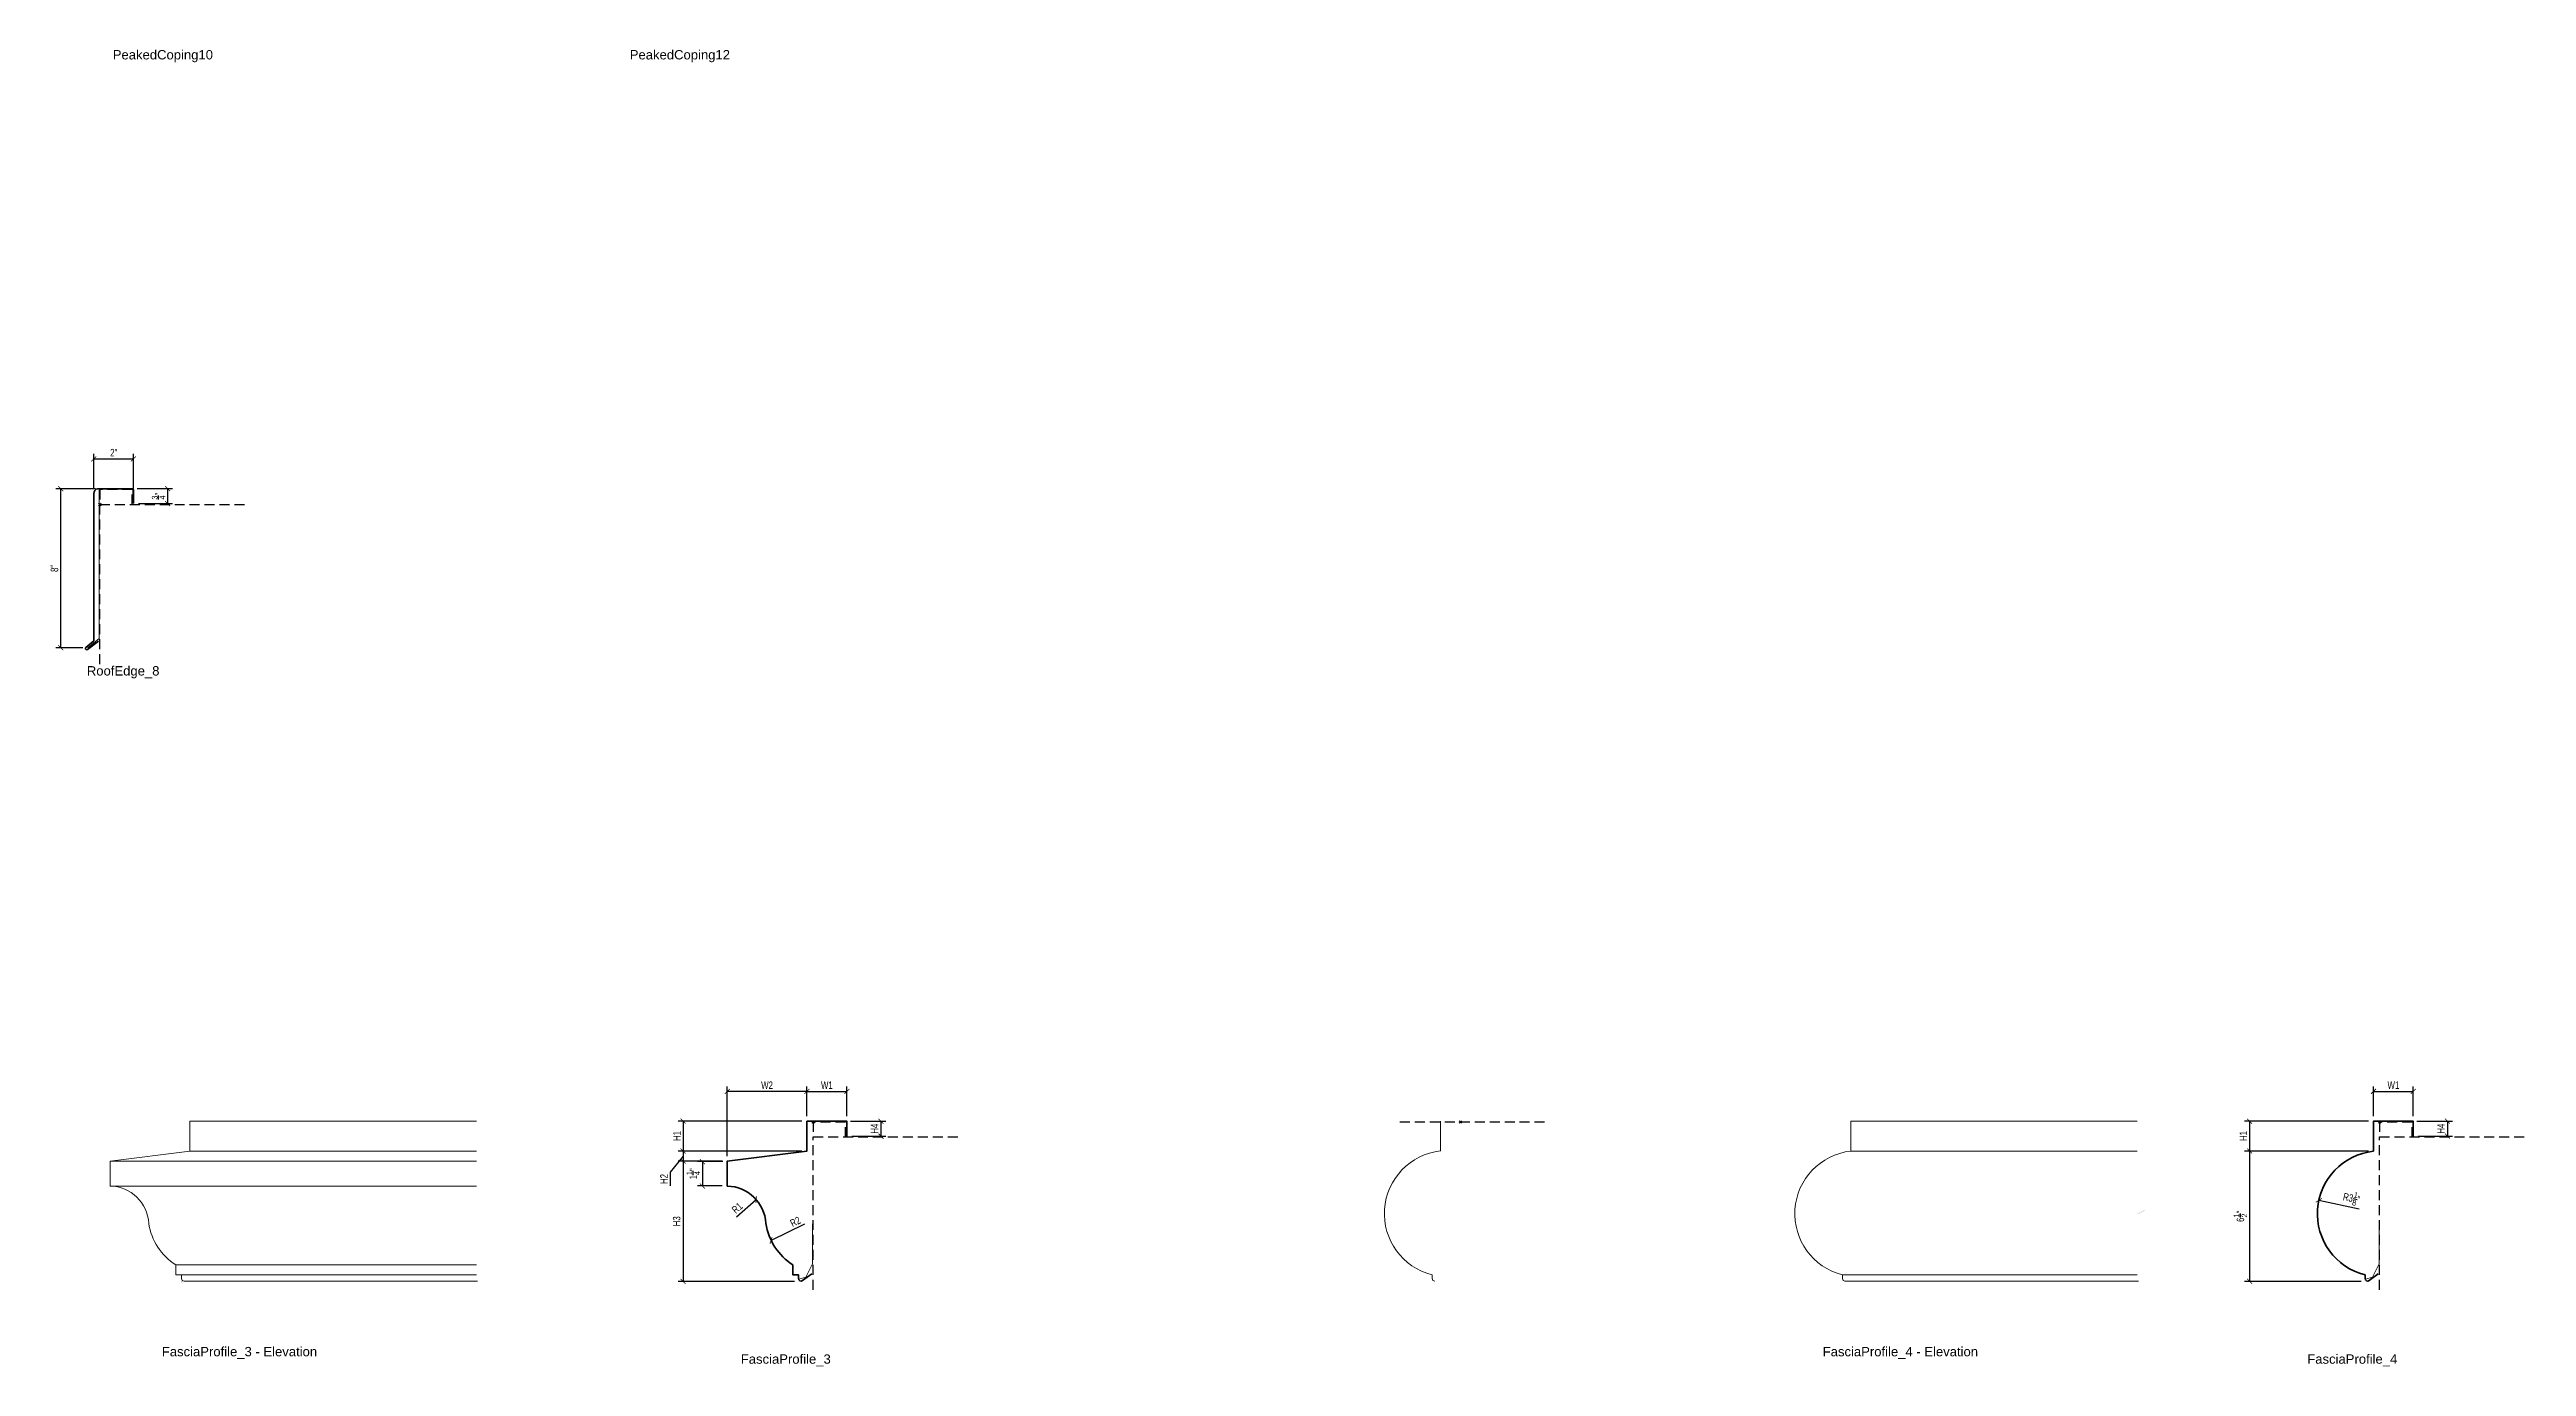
# Model space of a CAD drawing. Header units: inches. Extents: x 1550 to 1938, y 1113 to 1725.
# Drawn here: x 1722.2 to 1846.4, y 1587.6 to 1653.6 of the extents above; entities that cross this region are included whole.
import ezdxf
from ezdxf.enums import TextEntityAlignment as Align

# ---------------------------------------------------------------- set-up
doc = ezdxf.new("R2010")
doc.units = ezdxf.units.IN
doc.header["$LTSCALE"] = 4
doc.header["$MEASUREMENT"] = 0
doc.header["$PDMODE"] = 99
doc.header["$PDSIZE"] = 0.0625
doc.linetypes.add('HIDDEN2', pattern=[0.1875, 0.125, -0.0625])
doc.layers.get('Defpoints').update_dxf_attribs({"color": 121})
for name, color, linetype, lineweight in [('A-Anno-Dims', 211, 'Continuous', 25), ('A-Anno-Symb', 131, 'Continuous', 25), ('G-Anno-Ttlb', 213, 'Continuous', 50), ('SubStrate', 81, 'HIDDEN2', 25), ('Thin', 150, 'Continuous', 18), ('Wide', 212, 'Continuous', 35)]:
    doc.layers.add(name, color=color, linetype=linetype, lineweight=lineweight)
doc.layers.add('G-Anno-Nplt', color=140, linetype='Continuous', lineweight=18, plot=False)
doc.styles.add('Arch-Dim', font='arial.ttf', dxfattribs={"width": 0.75})
doc.styles.add('RomanS', font='romans.shx')
doc.dimstyles.new('Aec-Arch-I-3', dxfattribs={"dimscale": 4, "dimtxt": 0.09375, "dimasz": 0.0625, "dimexe": 0.0625, "dimexo": 0.0625, "dimgap": 0.03125, "dimtad": 1, "dimdec": 4, "dimzin": 3, "dimdsep": 46, "dimlunit": 4, "dimtxsty": 'Arch-Dim', "dimblk": 'ARCHTICK', "dimcen": 0.09375, "dimclrd": 8, "dimclre": 8, "dimazin": 2, "dimtfac": 0.75, "dimtdec": 4, "dimtix": 1, "dimtmove": 1, "dimatfit": 2, "dimldrblk": 'OPEN90', "dimfxl": 1, "dimtolj": 1, "dimtzin": 0, "dimarcsym": 0})

# ---------------------------------------------------------------- blocks, each defined once
blk = doc.blocks.new('Anno_Title_T2')
at = {"color": 0, "linetype": 'ByBlock', "lineweight": -2, "style": 'RomanS'}
blk.add_attdef('TITLE', (0, 0.5), '', height=1.25, dxfattribs=at)
blk.add_attdef('SCALE', text='', height=0.75, dxfattribs=at).set_placement((0, -0.5), align=Align.TOP_LEFT)
blk = doc.blocks.new('_ArchTick')
at = {"color": 0, "linetype": 'ByBlock', "const_width": 0.15}
blk.add_lwpolyline([(-0.5, -0.5), (0.5, 0.5)], dxfattribs=at)
blk = doc.blocks.new('*D157')
at = {"layer": 'A-Anno-Dims', "color": 8, "lineweight": -2, "transparency": 16777216}
for p, q in [((1724.51, 1631.55), (1722.51, 1631.55)), ((1722.76, 1623.58), (1722.76, 1631.55)), ((1723.87, 1623.58), (1722.51, 1623.58))]:
    blk.add_line(p, q, dxfattribs=at)
at = {"layer": 'Defpoints', "color": 0, "transparency": 16777216}
for p in [(1722.76, 1631.55), (1724.76, 1631.55), (1724.12, 1623.58)]:
    blk.add_point(p, dxfattribs=at)
at = {"layer": 'A-Anno-Dims', "color": 8, "lineweight": -2, "transparency": 16777216, "xscale": 0.25, "yscale": 0.25, "zscale": 0.25}
for p, rotation in [((1722.76, 1631.55), 90), ((1722.76, 1623.58), 270)]:
    blk.add_blockref('_ArchTick', p, dxfattribs=dict(at, rotation=rotation))
at = {"layer": 'A-Anno-Dims', "color": 0, "transparency": 16777216, "insert": (1722.45, 1627.56), "char_height": 0.375, "attachment_point": 5, "rotation": 90, "style": 'Arch-Dim'}
blk.add_mtext('\\A1;8"', dxfattribs=at)
blk = doc.blocks.new('_Open90')
at = {"color": 0, "linetype": 'ByBlock', "lineweight": -2}
for p, q in [((0, 0), (-1, 0)), ((-0.5, 0.5), (0, 0)), ((0, 0), (-0.5, -0.5))]:
    blk.add_line(p, q, dxfattribs=at)
blk = doc.blocks.new('*D158')
at = {"layer": 'A-Anno-Dims', "color": 8, "lineweight": -2, "transparency": 16777216}
for p, q in [((1724.42, 1631.56), (1724.42, 1633.3)), ((1726.41, 1631.56), (1726.41, 1633.3)), ((1724.42, 1633.05), (1726.41, 1633.05))]:
    blk.add_line(p, q, dxfattribs=at)
at = {"layer": 'Defpoints', "color": 0, "transparency": 16777216}
for p in [(1726.41, 1633.05), (1724.42, 1631.31), (1726.41, 1631.31)]:
    blk.add_point(p, dxfattribs=at)
at = {"layer": 'A-Anno-Dims', "color": 8, "lineweight": -2, "transparency": 16777216, "xscale": 0.25, "yscale": 0.25, "zscale": 0.25, "rotation": 180}
blk.add_blockref('_ArchTick', (1724.42, 1633.05), dxfattribs=at)
at = {"layer": 'A-Anno-Dims', "color": 8, "lineweight": -2, "transparency": 16777216, "xscale": 0.25, "yscale": 0.25, "zscale": 0.25}
blk.add_blockref('_ArchTick', (1726.41, 1633.05), dxfattribs=at)
at = {"layer": 'A-Anno-Dims', "color": 0, "transparency": 16777216, "insert": (1725.42, 1633.36), "char_height": 0.375, "attachment_point": 5, "style": 'Arch-Dim'}
blk.add_mtext('\\A1;2"', dxfattribs=at)
blk = doc.blocks.new('*D159')
at = {"layer": 'A-Anno-Dims', "color": 8, "lineweight": -2, "transparency": 16777216}
for p, q in [((1726.6, 1631.56), (1728.37, 1631.56)), ((1726.66, 1630.81), (1728.37, 1630.81)), ((1728.12, 1631.56), (1728.12, 1630.81))]:
    blk.add_line(p, q, dxfattribs=at)
at = {"layer": 'Defpoints', "color": 0, "transparency": 16777216}
for p in [(1726.35, 1631.56), (1726.41, 1630.81), (1728.12, 1630.81)]:
    blk.add_point(p, dxfattribs=at)
at = {"layer": 'A-Anno-Dims', "color": 8, "lineweight": -2, "transparency": 16777216, "xscale": 0.25, "yscale": 0.25, "zscale": 0.25}
for p, rotation in [((1728.12, 1631.56), 90), ((1728.12, 1630.81), 270)]:
    blk.add_blockref('_ArchTick', p, dxfattribs=dict(at, rotation=rotation))
at = {"layer": 'A-Anno-Dims', "color": 0, "transparency": 16777216, "insert": (1727.67, 1631.18), "char_height": 0.375, "attachment_point": 5, "rotation": 90, "style": 'Arch-Dim'}
blk.add_mtext('\\A1;{\\H0.750000x;\\S3/4;}"', dxfattribs=at)
blk = doc.blocks.new('AecDtl_RoofEdge_8UK')
at = {"layer": 'Thin'}
blk.add_lwpolyline([(-0.61, -7.19), (-0.03, -6.72), (-0.03, 0.72, -0.414422), (0.03, 0.78), (1.59, 0.78, -0.414214), (1.66, 0.72), (1.66, 0.04)], format="xyb", dxfattribs=at)
at = {"layer": 'Wide'}
blk.add_lwpolyline([(-0.07, -6.85), (-0.62, -7.27, -0.393565), (-0.71, -7.26), (-0.71, -7.26, -0.414214), (-0.7, -7.17), (-0.31, -6.83), (-0.31, 0.55, -0.357511), (-0.11, 0.79), (1.63, 0.79, -0.414214), (1.69, 0.73), (1.69, 0.04)], format="xyb", dxfattribs=at)
blk = doc.blocks.new('*D177')
at = {"layer": 'A-Anno-Dims', "color": 8, "lineweight": -2, "transparency": 16777216}
for p, q in [((1760.18, 1600.11), (1760.18, 1601.6)), ((1760.18, 1601.35), (1762.18, 1601.35)), ((1762.18, 1600.11), (1762.18, 1601.6))]:
    blk.add_line(p, q, dxfattribs=at)
at = {"layer": 'Defpoints', "color": 0, "transparency": 16777216}
for p in [(1762.18, 1601.35), (1760.18, 1599.86), (1762.18, 1599.86)]:
    blk.add_point(p, dxfattribs=at)
at = {"layer": 'A-Anno-Dims', "color": 8, "lineweight": -2, "transparency": 16777216, "xscale": 0.25, "yscale": 0.25, "zscale": 0.25, "rotation": 180}
blk.add_blockref('_ArchTick', (1760.18, 1601.35), dxfattribs=at)
at = {"layer": 'A-Anno-Dims', "color": 8, "lineweight": -2, "transparency": 16777216, "xscale": 0.25, "yscale": 0.25, "zscale": 0.25}
blk.add_blockref('_ArchTick', (1762.18, 1601.35), dxfattribs=at)
at = {"layer": 'A-Anno-Dims', "color": 0, "transparency": 16777216, "insert": (1761.18, 1601.66), "char_height": 0.375, "attachment_point": 5, "style": 'Arch-Dim'}
blk.add_mtext('\\A1;W1', dxfattribs=at)
blk = doc.blocks.new('*D178')
at = {"layer": 'A-Anno-Dims', "color": 8, "lineweight": -2, "transparency": 16777216}
for p, q in [((1762.37, 1599.86), (1764.14, 1599.86)), ((1763.89, 1599.86), (1763.89, 1599.11)), ((1762.43, 1599.11), (1764.14, 1599.11))]:
    blk.add_line(p, q, dxfattribs=at)
at = {"layer": 'Defpoints', "color": 0, "transparency": 16777216}
for p in [(1762.12, 1599.86), (1762.18, 1599.11), (1763.89, 1599.11)]:
    blk.add_point(p, dxfattribs=at)
at = {"layer": 'A-Anno-Dims', "color": 8, "lineweight": -2, "transparency": 16777216, "xscale": 0.25, "yscale": 0.25, "zscale": 0.25}
for p, rotation in [((1763.89, 1599.86), 90), ((1763.89, 1599.11), 270)]:
    blk.add_blockref('_ArchTick', p, dxfattribs=dict(at, rotation=rotation))
at = {"layer": 'A-Anno-Dims', "color": 0, "transparency": 16777216, "insert": (1763.57, 1599.48), "char_height": 0.375, "attachment_point": 5, "rotation": 90, "style": 'Arch-Dim'}
blk.add_mtext('\\A1;H4', dxfattribs=at)
blk = doc.blocks.new('*D179')
at = {"layer": 'A-Anno-Dims', "color": 8, "lineweight": -2, "transparency": 16777216}
for p, q in [((1756.18, 1598.11), (1756.18, 1601.6)), ((1760.18, 1601.35), (1756.18, 1601.35)), ((1760.18, 1600.11), (1760.18, 1601.6))]:
    blk.add_line(p, q, dxfattribs=at)
at = {"layer": 'Defpoints', "color": 0, "transparency": 16777216}
for p in [(1756.18, 1601.35), (1760.18, 1599.86), (1756.18, 1597.86)]:
    blk.add_point(p, dxfattribs=at)
at = {"layer": 'A-Anno-Dims', "color": 8, "lineweight": -2, "transparency": 16777216, "xscale": 0.25, "yscale": 0.25, "zscale": 0.25, "rotation": 180}
blk.add_blockref('_ArchTick', (1756.18, 1601.35), dxfattribs=at)
at = {"layer": 'A-Anno-Dims', "color": 8, "lineweight": -2, "transparency": 16777216, "xscale": 0.25, "yscale": 0.25, "zscale": 0.25}
blk.add_blockref('_ArchTick', (1760.18, 1601.35), dxfattribs=at)
at = {"layer": 'A-Anno-Dims', "color": 0, "transparency": 16777216, "insert": (1758.18, 1601.66), "char_height": 0.375, "attachment_point": 5, "style": 'Arch-Dim'}
blk.add_mtext('\\A1;W2', dxfattribs=at)
blk = doc.blocks.new('*D180')
at = {"layer": 'A-Anno-Dims', "color": 8, "lineweight": -2, "transparency": 16777216}
for p, q in [((1759.93, 1599.86), (1753.72, 1599.86)), ((1753.97, 1599.86), (1753.97, 1598.36)), ((1759.93, 1598.36), (1753.72, 1598.36))]:
    blk.add_line(p, q, dxfattribs=at)
at = {"layer": 'Defpoints', "color": 0, "transparency": 16777216}
for p in [(1760.18, 1599.86), (1753.97, 1598.36), (1760.18, 1598.36)]:
    blk.add_point(p, dxfattribs=at)
at = {"layer": 'A-Anno-Dims', "color": 8, "lineweight": -2, "transparency": 16777216, "xscale": 0.25, "yscale": 0.25, "zscale": 0.25}
for p, rotation in [((1753.97, 1599.86), 90), ((1753.97, 1598.36), 270)]:
    blk.add_blockref('_ArchTick', p, dxfattribs=dict(at, rotation=rotation))
at = {"layer": 'A-Anno-Dims', "color": 0, "transparency": 16777216, "insert": (1753.66, 1599.11), "char_height": 0.375, "attachment_point": 5, "rotation": 90, "style": 'Arch-Dim'}
blk.add_mtext('\\A1;H1', dxfattribs=at)
blk = doc.blocks.new('*D181')
at = {"layer": 'A-Anno-Dims', "color": 8, "lineweight": -2, "transparency": 16777216}
for p, q in [((1753.97, 1598.11), (1753.32, 1597.31)), ((1753.32, 1597.31), (1753.32, 1596.61)), ((1759.93, 1598.36), (1753.72, 1598.36)), ((1755.93, 1597.86), (1753.72, 1597.86)), ((1753.97, 1598.36), (1753.97, 1597.86))]:
    blk.add_line(p, q, dxfattribs=at)
at = {"layer": 'Defpoints', "color": 0, "transparency": 16777216}
for p in [(1753.97, 1597.86), (1756.18, 1597.86), (1760.18, 1598.36)]:
    blk.add_point(p, dxfattribs=at)
at = {"layer": 'A-Anno-Dims', "color": 8, "lineweight": -2, "transparency": 16777216, "xscale": 0.25, "yscale": 0.25, "zscale": 0.25}
for p, rotation in [((1753.97, 1598.36), 90), ((1753.97, 1597.86), 270)]:
    blk.add_blockref('_ArchTick', p, dxfattribs=dict(at, rotation=rotation))
at = {"layer": 'A-Anno-Dims', "color": 0, "transparency": 16777216, "insert": (1753.01, 1596.96), "char_height": 0.375, "attachment_point": 5, "rotation": 90, "style": 'Arch-Dim'}
blk.add_mtext('\\A1;H2', dxfattribs=at)
blk = doc.blocks.new('*D182')
at = {"layer": 'A-Anno-Dims', "color": 8, "lineweight": -2, "transparency": 16777216}
for p, q in [((1755.93, 1597.86), (1753.72, 1597.86)), ((1753.97, 1597.86), (1753.97, 1591.83)), ((1759.56, 1591.83), (1753.72, 1591.83))]:
    blk.add_line(p, q, dxfattribs=at)
at = {"layer": 'Defpoints', "color": 0, "transparency": 16777216}
for p in [(1756.18, 1597.86), (1753.97, 1591.83), (1759.81, 1591.83)]:
    blk.add_point(p, dxfattribs=at)
at = {"layer": 'A-Anno-Dims', "color": 8, "lineweight": -2, "transparency": 16777216, "xscale": 0.25, "yscale": 0.25, "zscale": 0.25}
for p, rotation in [((1753.97, 1597.86), 90), ((1753.97, 1591.83), 270)]:
    blk.add_blockref('_ArchTick', p, dxfattribs=dict(at, rotation=rotation))
at = {"layer": 'A-Anno-Dims', "color": 0, "transparency": 16777216, "insert": (1753.65, 1594.84), "char_height": 0.375, "attachment_point": 5, "rotation": 90, "style": 'Arch-Dim'}
blk.add_mtext('\\A1;H3', dxfattribs=at)
blk = doc.blocks.new('*D183')
at = {"layer": 'A-Anno-Dims', "color": 8, "lineweight": -2, "transparency": 16777216}
for p, q in [((1755.96, 1597.83), (1754.69, 1597.83)), ((1754.94, 1597.83), (1754.94, 1596.61)), ((1755.93, 1596.61), (1754.69, 1596.61))]:
    blk.add_line(p, q, dxfattribs=at)
at = {"layer": 'Defpoints', "color": 0, "transparency": 16777216}
for p in [(1756.21, 1597.83), (1754.94, 1596.61), (1756.18, 1596.61)]:
    blk.add_point(p, dxfattribs=at)
at = {"layer": 'A-Anno-Dims', "color": 8, "lineweight": -2, "transparency": 16777216, "xscale": 0.25, "yscale": 0.25, "zscale": 0.25}
for p, rotation in [((1754.94, 1597.83), 90), ((1754.94, 1596.61), 270)]:
    blk.add_blockref('_ArchTick', p, dxfattribs=dict(at, rotation=rotation))
at = {"layer": 'A-Anno-Dims', "color": 0, "transparency": 16777216, "insert": (1754.48, 1597.22), "char_height": 0.375, "attachment_point": 5, "rotation": 90, "style": 'Arch-Dim'}
blk.add_mtext('\\A1;1{\\H0.750000x;\\S1/4;}"', dxfattribs=at)
blk = doc.blocks.new('*D184')
at = {"layer": 'A-Anno-Dims', "color": 8, "lineweight": -2, "transparency": 16777216}
blk.add_line((1756.64, 1595.06), (1757.63, 1595.93), dxfattribs=at)
at = {"layer": 'Defpoints', "color": 0, "transparency": 16777216}
for p in [(1757.63, 1595.93), (1756.14, 1594.62)]:
    blk.add_point(p, dxfattribs=at)
at = {"layer": 'A-Anno-Dims', "color": 8, "lineweight": -2, "transparency": 16777216, "xscale": 0.25, "yscale": 0.25, "zscale": 0.25, "rotation": 41.14279871953597}
blk.add_blockref('_ArchTick', (1757.63, 1595.93), dxfattribs=at)
at = {"layer": 'A-Anno-Dims', "color": 0, "transparency": 16777216, "insert": (1756.68, 1595.51), "char_height": 0.375, "attachment_point": 5, "rotation": 41.1428, "style": 'Arch-Dim'}
blk.add_mtext('\\A1;R1', dxfattribs=at)
blk = doc.blocks.new('*D185')
at = {"layer": 'A-Anno-Dims', "color": 8, "lineweight": -2, "transparency": 16777216}
blk.add_line((1760.05, 1594.69), (1758.38, 1593.88), dxfattribs=at)
at = {"layer": 'Defpoints', "color": 0, "transparency": 16777216}
for p in [(1761.08, 1595.19), (1758.38, 1593.88)]:
    blk.add_point(p, dxfattribs=at)
at = {"layer": 'A-Anno-Dims', "color": 8, "lineweight": -2, "transparency": 16777216, "xscale": 0.25, "yscale": 0.25, "zscale": 0.25, "rotation": 205.9084781277104}
blk.add_blockref('_ArchTick', (1758.38, 1593.88), dxfattribs=at)
at = {"layer": 'A-Anno-Dims', "color": 0, "transparency": 16777216, "insert": (1759.6, 1594.82), "char_height": 0.375, "attachment_point": 5, "rotation": 25.9085, "style": 'Arch-Dim'}
blk.add_mtext('\\A1;R2', dxfattribs=at)
blk = doc.blocks.new('AecDtl_FasciaProfile_3UK')
at = {"layer": 'Thin'}
blk.add_lwpolyline([(-0.71, -7.88), (-0.36, -7.77), (-0.03, -7.11), (-0.03, -5.11)], dxfattribs=at)
at = {"layer": 'Wide'}
blk.add_lwpolyline([(1.69, -0.71), (1.69, 0.04), (-0.31, 0.04), (-0.31, -1.46), (-4.31, -1.96), (-4.31, -3.21, -0.391378), (-2.37, -5.08, 0.216385), (-1.01, -7.16), (-1.01, -7.66), (-0.73, -7.66), (-0.73, -7.85, 0.620126), (-0.53, -7.95), (-0.07, -7.6)], format="xyb", dxfattribs=at)
blk = doc.blocks.new('*D187')
at = {"layer": 'A-Anno-Dims', "color": 8, "lineweight": -2, "transparency": 16777216}
for p, q in [((1838.73, 1600.11), (1838.73, 1601.6)), ((1838.73, 1601.35), (1840.73, 1601.35)), ((1840.73, 1600.11), (1840.73, 1601.6))]:
    blk.add_line(p, q, dxfattribs=at)
at = {"layer": 'Defpoints', "color": 0, "transparency": 16777216}
for p in [(1840.73, 1601.35), (1838.73, 1599.86), (1840.73, 1599.86)]:
    blk.add_point(p, dxfattribs=at)
at = {"layer": 'A-Anno-Dims', "color": 8, "lineweight": -2, "transparency": 16777216, "xscale": 0.25, "yscale": 0.25, "zscale": 0.25, "rotation": 180}
blk.add_blockref('_ArchTick', (1838.73, 1601.35), dxfattribs=at)
at = {"layer": 'A-Anno-Dims', "color": 8, "lineweight": -2, "transparency": 16777216, "xscale": 0.25, "yscale": 0.25, "zscale": 0.25}
blk.add_blockref('_ArchTick', (1840.73, 1601.35), dxfattribs=at)
at = {"layer": 'A-Anno-Dims', "color": 0, "transparency": 16777216, "insert": (1839.73, 1601.66), "char_height": 0.375, "attachment_point": 5, "style": 'Arch-Dim'}
blk.add_mtext('\\A1;W1', dxfattribs=at)
blk = doc.blocks.new('*D188')
at = {"layer": 'A-Anno-Dims', "color": 8, "lineweight": -2, "transparency": 16777216}
for p, q in [((1840.91, 1599.86), (1842.69, 1599.86)), ((1842.44, 1599.86), (1842.44, 1599.11)), ((1840.98, 1599.11), (1842.69, 1599.11))]:
    blk.add_line(p, q, dxfattribs=at)
at = {"layer": 'Defpoints', "color": 0, "transparency": 16777216}
for p in [(1840.66, 1599.86), (1840.73, 1599.11), (1842.44, 1599.11)]:
    blk.add_point(p, dxfattribs=at)
at = {"layer": 'A-Anno-Dims', "color": 8, "lineweight": -2, "transparency": 16777216, "xscale": 0.25, "yscale": 0.25, "zscale": 0.25}
for p, rotation in [((1842.44, 1599.86), 90), ((1842.44, 1599.11), 270)]:
    blk.add_blockref('_ArchTick', p, dxfattribs=dict(at, rotation=rotation))
at = {"layer": 'A-Anno-Dims', "color": 0, "transparency": 16777216, "insert": (1842.12, 1599.48), "char_height": 0.375, "attachment_point": 5, "rotation": 90, "style": 'Arch-Dim'}
blk.add_mtext('\\A1;H4', dxfattribs=at)
blk = doc.blocks.new('*D189')
at = {"layer": 'A-Anno-Dims', "color": 8, "lineweight": -2, "transparency": 16777216}
for p, q in [((1838.48, 1599.86), (1832.27, 1599.86)), ((1832.52, 1599.86), (1832.52, 1598.36)), ((1838.48, 1598.36), (1832.27, 1598.36))]:
    blk.add_line(p, q, dxfattribs=at)
at = {"layer": 'Defpoints', "color": 0, "transparency": 16777216}
for p in [(1838.73, 1599.86), (1832.52, 1598.36), (1838.73, 1598.36)]:
    blk.add_point(p, dxfattribs=at)
at = {"layer": 'A-Anno-Dims', "color": 8, "lineweight": -2, "transparency": 16777216, "xscale": 0.25, "yscale": 0.25, "zscale": 0.25}
for p, rotation in [((1832.52, 1599.86), 90), ((1832.52, 1598.36), 270)]:
    blk.add_blockref('_ArchTick', p, dxfattribs=dict(at, rotation=rotation))
at = {"layer": 'A-Anno-Dims', "color": 0, "transparency": 16777216, "insert": (1832.21, 1599.11), "char_height": 0.375, "attachment_point": 5, "rotation": 90, "style": 'Arch-Dim'}
blk.add_mtext('\\A1;H1', dxfattribs=at)
blk = doc.blocks.new('*D190')
at = {"layer": 'A-Anno-Dims', "color": 8, "lineweight": -2, "transparency": 16777216}
for p, q in [((1838.48, 1598.36), (1832.27, 1598.36)), ((1832.52, 1598.36), (1832.52, 1591.83)), ((1838.11, 1591.83), (1832.27, 1591.83))]:
    blk.add_line(p, q, dxfattribs=at)
at = {"layer": 'Defpoints', "color": 0, "transparency": 16777216}
for p in [(1838.73, 1598.36), (1832.52, 1591.83), (1838.36, 1591.83)]:
    blk.add_point(p, dxfattribs=at)
at = {"layer": 'A-Anno-Dims', "color": 8, "lineweight": -2, "transparency": 16777216, "xscale": 0.25, "yscale": 0.25, "zscale": 0.25}
for p, rotation in [((1832.52, 1598.36), 90), ((1832.52, 1591.83), 270)]:
    blk.add_blockref('_ArchTick', p, dxfattribs=dict(at, rotation=rotation))
at = {"layer": 'A-Anno-Dims', "color": 0, "transparency": 16777216, "insert": (1832.06, 1595.09), "char_height": 0.375, "attachment_point": 5, "rotation": 90, "style": 'Arch-Dim'}
blk.add_mtext('\\A1;6{\\H0.750000x;\\S1/2;}"', dxfattribs=at)
blk = doc.blocks.new('*D191')
at = {"layer": 'A-Anno-Dims', "color": 8, "lineweight": -2, "transparency": 16777216}
blk.add_line((1838.02, 1595.45), (1835.99, 1595.89), dxfattribs=at)
at = {"layer": 'Defpoints', "color": 0, "transparency": 16777216}
for p in [(1835.99, 1595.89), (1839.08, 1595.22)]:
    blk.add_point(p, dxfattribs=at)
at = {"layer": 'A-Anno-Dims', "color": 8, "lineweight": -2, "transparency": 16777216, "xscale": 0.25, "yscale": 0.25, "zscale": 0.25, "rotation": 167.8387837197162}
blk.add_blockref('_ArchTick', (1835.99, 1595.89), dxfattribs=at)
at = {"layer": 'A-Anno-Dims', "color": 0, "transparency": 16777216, "insert": (1837.63, 1596), "char_height": 0.375, "attachment_point": 5, "rotation": 347.8388, "style": 'Arch-Dim'}
blk.add_mtext('\\A1;R3{\\H0.750000x;\\S1/8;}"', dxfattribs=at)
blk = doc.blocks.new('AecDtl_FasciaProfile_4UK')
at = {"layer": 'Thin'}
blk.add_lwpolyline([(-0.71, -7.88), (-0.36, -7.77), (-0.03, -7.11), (-0.03, -5.11)], dxfattribs=at)
at = {"layer": 'Wide'}
blk.add_lwpolyline([(-0.07, -7.6), (-0.53, -7.95, -0.620126), (-0.73, -7.85), (-0.73, -7.66, -0.83637), (-0.31, -1.46), (-0.31, 0.04), (1.69, 0.04), (1.69, -0.71)], format="xyb", dxfattribs=at)
blk = doc.blocks.new('AecDtl_FasciaPro4ElevUK')
at = {"layer": 'Defpoints'}
for p in [(-1, 0.04), (-1, -1.46), (-1.42, -7.66), (-1.42, -7.85), (-1.29, -7.97)]:
    blk.add_point(p, dxfattribs=at)
at = {"layer": 'Thin'}
for p, q in [((-1, -1.46), (-1, 0.04)), ((-1.42, -7.85), (-1.42, -7.66))]:
    blk.add_line(p, q, dxfattribs=at)
for centre, radius, start, end in [((-0.65, -4.59), 3.16, 96.3266, 255.959), ((-1.29, -7.85), 0.125, 180, 271.4884)]:
    blk.add_arc(centre, radius, start, end, dxfattribs=at)

msp = doc.modelspace()

# ---------------------------------------------------------------- linework, layer by layer
at = {"layer": 'A-Anno-Symb', "const_width": 0.00375}
for points in [[(1743.60344, 1601.58341), (1743.60344, 1597.44869), (1743.60344, 1595.94869), (1743.22844, 1595.76119), (1743.97844, 1595.38619), (1743.60344, 1595.19869), (1743.60344, 1593.69869), (1743.60344, 1589.56396)], [(1826.88747, 1601.58341), (1826.88747, 1597.44869), (1826.88747, 1595.94869), (1826.51247, 1595.76119), (1827.26247, 1595.38619), (1826.88747, 1595.19869), (1826.88747, 1593.69869), (1826.88747, 1589.56396)]]:
    msp.add_lwpolyline(points, dxfattribs=at)
at = {"layer": 'G-Anno-Nplt'}
for p in [(1724.72598, 1630.76441), (1760.49067, 1599.81557), (1792.94695, 1599.81557), (1839.03972, 1599.81557)]:
    msp.add_point(p, dxfattribs=at)
at = {"layer": 'SubStrate'}
for points in [[(1724.72598, 1630.76441), (1726.35098, 1630.76441), (1726.35098, 1631.51441), (1724.72598, 1631.51441)], [(1760.49067, 1599.06557), (1762.11567, 1599.06557), (1762.11567, 1599.81557), (1760.49067, 1599.81557)], [(1839.03972, 1599.06557), (1840.66472, 1599.06557), (1840.66472, 1599.81557), (1839.03972, 1599.81557)]]:
    msp.add_lwpolyline(points, close=True, dxfattribs=at)
for points in [[(1724.72598, 1622.76441), (1724.72598, 1630.76441), (1732.08906, 1630.76441)], [(1797.16809, 1599.81557), (1789.85841, 1599.81557)], [(1760.49067, 1591.40516), (1760.49067, 1599.06557), (1767.85375, 1599.06557)], [(1839.03972, 1591.40516), (1839.03972, 1599.06557), (1846.4028, 1599.06557)]]:
    msp.add_lwpolyline(points, dxfattribs=at)
at = {"layer": 'Thin'}
for p, q in [((1729.23998, 1599.85759), (1743.60344, 1599.85759)), ((1729.23998, 1599.85759), (1729.23998, 1598.35759)), ((1731.23691, 1599.85759), (1729.23998, 1599.85759)), ((1729.23998, 1599.85759), (1729.23998, 1598.35759)), ((1812.52401, 1599.85759), (1826.88747, 1599.85759)), ((1812.52401, 1598.35759), (1812.52401, 1599.85759)), ((1812.52401, 1599.85759), (1814.52094, 1599.85759)), ((1729.23998, 1598.35759), (1725.23998, 1597.85759)), ((1729.23998, 1598.35759), (1725.23998, 1597.85759)), ((1725.23998, 1597.85759), (1725.23998, 1596.60759)), ((1725.23998, 1597.85759), (1725.23998, 1596.60759)), ((1725.23998, 1596.60759), (1743.60344, 1596.60759)), ((1728.53542, 1592.65917), (1728.53542, 1592.15908)), ((1728.53542, 1592.65917), (1743.60344, 1592.65917)), ((1728.53542, 1592.15908), (1728.82206, 1592.15908)), ((1728.82206, 1592.15908), (1728.82206, 1591.96588)), ((1728.82206, 1592.15908), (1743.60344, 1592.15908)), ((1728.84198, 1591.8049), (1728.84349, 1591.80318)), ((1812.10608, 1592.15908), (1826.88747, 1592.15908)), ((1812.10608, 1591.96588), (1812.10608, 1592.15908))]:
    msp.add_line(p, q, dxfattribs=at)
for points in [[(1725.23998, 1597.85759), (1743.60344, 1597.85759)], [(1729.23998, 1598.35759), (1743.60344, 1598.35759)], [(1812.52401, 1598.35759), (1826.88747, 1598.35759)], [(1728.94381, 1591.84093), (1743.66305, 1591.84093)], [(1812.22784, 1591.84093), (1826.94708, 1591.84093)]]:
    msp.add_lwpolyline(points, dxfattribs=at)
for centre, radius, start, end in [((1812.87178, 1595.2208), 3.15601, 96.3265522, 255.9589862), ((1725.1953, 1594.62449), 1.9836, 3.2122948, 88.7094077), ((1730.14232, 1595.19471), 3.00184, 188.796651, 237.6355632), ((1728.94706, 1591.96588), 0.125, 180, 268.5116194), ((1812.23108, 1591.96588), 0.125, 180, 271.4883806)]:
    msp.add_arc(centre, radius, start, end, dxfattribs=at)

# ---------------------------------------------------------------- block references
for name, p in [('AecDtl_RoofEdge_8UK', (1724.72598, 1630.76441)), ('AecDtl_FasciaProfile_3UK', (1760.49067, 1599.81557)), ('AecDtl_FasciaPro4ElevUK', (1792.94695, 1599.81557)), ('AecDtl_FasciaProfile_4UK', (1839.03972, 1599.81557))]:
    msp.add_blockref(name, p)
at = {"layer": 'G-Anno-Ttlb'}
ref = msp.add_blockref('Anno_Title_T2', (1725.37261, 1652.87883), dxfattribs=dict(at, xscale=0.375, yscale=0.375, zscale=0.375))
ref.add_attrib('TITLE', 'PeakedCoping10', (1725.37261, 1653.06633), dxfattribs={"layer": '0', "color": 0, "linetype": 'ByBlock', "lineweight": -2, "height": 0.46875, "style": 'Arch-Dim'})
ref = msp.add_blockref('Anno_Title_T2', (1751.29709, 1652.87883), dxfattribs=dict(at, xscale=0.375, yscale=0.375, zscale=0.375))
ref.add_attrib('TITLE', 'PeakedCoping12', (1751.29709, 1653.06633), dxfattribs={"layer": '0', "color": 0, "linetype": 'ByBlock', "lineweight": -2, "height": 0.46875, "style": 'Arch-Dim'})
ref = msp.add_blockref('Anno_Title_T2', (1724.07272, 1622.00433), dxfattribs=dict(at, xscale=0.375, yscale=0.375, zscale=0.375))
ref.add_attrib('TITLE', 'RoofEdge_8', (1724.07272, 1622.19183), dxfattribs={"layer": '0', "color": 0, "linetype": 'ByBlock', "lineweight": -2, "height": 0.46875, "style": 'Arch-Dim'})
ref = msp.add_blockref('Anno_Title_T2', (1727.83096, 1587.88777), dxfattribs=dict(at, xscale=0.375, yscale=0.375, zscale=0.375))
ref.add_attrib('TITLE', 'FasciaProfile_3 - Elevation', (1727.83096, 1588.07527), dxfattribs={"layer": '0', "color": 0, "linetype": 'ByBlock', "lineweight": -2, "height": 0.46875, "style": 'Arch-Dim'})
ref = msp.add_blockref('Anno_Title_T2', (1811.11499, 1587.88777), dxfattribs=dict(at, xscale=0.375, yscale=0.375, zscale=0.375))
ref.add_attrib('TITLE', 'FasciaProfile_4 - Elevation', (1811.11499, 1588.07527), dxfattribs={"layer": '0', "color": 0, "linetype": 'ByBlock', "lineweight": -2, "height": 0.46875, "style": 'Arch-Dim'})
ref = msp.add_blockref('Anno_Title_T2', (1756.86319, 1587.51495), dxfattribs=dict(at, xscale=0.375, yscale=0.375, zscale=0.375))
ref.add_attrib('TITLE', 'FasciaProfile_3', (1756.86319, 1587.70245), dxfattribs={"layer": '0', "color": 0, "linetype": 'ByBlock', "lineweight": -2, "height": 0.46875, "style": 'Arch-Dim'})
ref = msp.add_blockref('Anno_Title_T2', (1835.41224, 1587.51495), dxfattribs=dict(at, xscale=0.375, yscale=0.375, zscale=0.375))
ref.add_attrib('TITLE', 'FasciaProfile_4', (1835.41224, 1587.70245), dxfattribs={"layer": '0', "color": 0, "linetype": 'ByBlock', "lineweight": -2, "height": 0.46875, "style": 'Arch-Dim'})

# ---------------------------------------------------------------- dimensions: what is measured, and where the dimension line sits
at = {"layer": 'A-Anno-Dims'}
dim = msp.add_linear_dim(base=(1726.41348, 1633.04789), p1=(1724.41655, 1631.31128), p2=(1726.41348, 1631.31128), dimstyle='Aec-Arch-I-3', dxfattribs=at)
dim.commit()
dim.dimension.update_dxf_attribs({"geometry": '*D158', "text_midpoint": (1725.41502, 1633.36116)})
for base, p1, p2, picture, middle in [((1722.7639282792, 1631.5456589523), (1724.116619997, 1623.5769089523), (1724.7572774986, 1631.5456589523), '*D157', (1722.4474634088, 1627.5612839523)), ((1728.12232, 1630.80563), (1726.35098, 1631.55642), (1726.41348, 1630.80563), '*D159', (1727.66612, 1631.18103)), ((1832.51928, 1591.82778), (1838.73029, 1598.35759), (1838.35864, 1591.82778), '*D190', (1832.0618, 1595.09268)), ((1754.93592, 1596.60759), (1756.21249, 1597.83), (1756.18124, 1596.60759), '*D183', (1754.48222, 1597.21879))]:
    dim = msp.add_linear_dim(base=base, p1=p1, p2=p2, angle=90, dimstyle='Aec-Arch-I-3', dxfattribs=at)
    dim.commit()
    dim.dimension.update_dxf_attribs({"geometry": picture, "text_midpoint": middle})
for base, p1, p2, text, picture, middle in [((1756.18124, 1601.34905), (1760.18124, 1599.86244), (1756.18124, 1597.85759), 'W2', '*D179', (1758.18124, 1601.66232)), ((1762.17817, 1601.34905), (1760.18124, 1599.85759), (1762.17817, 1599.86244), 'W1', '*D177', (1761.1797, 1601.66232)), ((1840.72722, 1601.34905), (1838.73029, 1599.85759), (1840.72722, 1599.86244), 'W1', '*D187', (1839.72876, 1601.66232))]:
    dim = msp.add_linear_dim(base=base, p1=p1, p2=p2, text=text, dimstyle='Aec-Arch-I-3', dxfattribs=at)
    dim.commit()
    dim.dimension.update_dxf_attribs({"geometry": picture, "text_midpoint": middle})
for base, p1, p2, text, picture, middle in [((1753.97023, 1598.35759), (1760.18124, 1599.86244), (1760.18124, 1598.35759), 'H1', '*D180', (1753.65696, 1599.11001)), ((1763.887, 1599.1068), (1762.11567, 1599.85759), (1762.17817, 1599.1068), 'H4', '*D178', (1763.5745, 1599.48219)), ((1832.51928, 1598.35759), (1838.73029, 1599.86244), (1838.73029, 1598.35759), 'H1', '*D189', (1832.20601, 1599.11001)), ((1842.43605, 1599.1068), (1840.66472, 1599.85759), (1840.72722, 1599.1068), 'H4', '*D188', (1842.12355, 1599.48219)), ((1753.97023, 1591.82778), (1756.18124, 1597.85759), (1759.80959, 1591.82778), 'H3', '*D182', (1753.65363, 1594.84268))]:
    dim = msp.add_linear_dim(base=base, p1=p1, p2=p2, angle=90, text=text, dimstyle='Aec-Arch-I-3', dxfattribs=at)
    dim.commit()
    dim.dimension.update_dxf_attribs({"geometry": picture, "text_midpoint": middle})
dim = msp.add_linear_dim(base=(1753.97023, 1597.85759), p1=(1760.18124, 1598.35759), p2=(1756.18124, 1597.85759), angle=90, text='H2', dimstyle='Aec-Arch-I-3', dxfattribs=at)
dim.commit()
dim.dimension.update_dxf_attribs({"geometry": '*D181', "text_midpoint": (1753.32024, 1597.18151), "dimtype": 160})
for center, mpoint, text, picture, middle in [((1756.13656, 1594.62449), (1757.63035, 1595.92958), 'R1', '*D184', (1756.88346, 1595.27704)), ((1761.08358, 1595.19471), (1758.38344, 1593.8831), 'R2', '*D185', (1759.73351, 1594.53891))]:
    dim = msp.add_radius_dim(center=center, mpoint=mpoint, text=text, dimstyle='Aec-Arch-I-3', dxfattribs=at)
    dim.commit()
    dim.dimension.update_dxf_attribs({"geometry": picture, "text_midpoint": middle, "dimtype": 164})
dim = msp.add_radius_dim(center=(1839.07807, 1595.2208), mpoint=(1835.99288, 1595.88565), dimstyle='Aec-Arch-I-3', dxfattribs=at)
dim.commit()
dim.dimension.update_dxf_attribs({"geometry": '*D191', "text_midpoint": (1837.53547, 1595.55322), "dimtype": 164})

doc.saveas('drawing.dxf')
